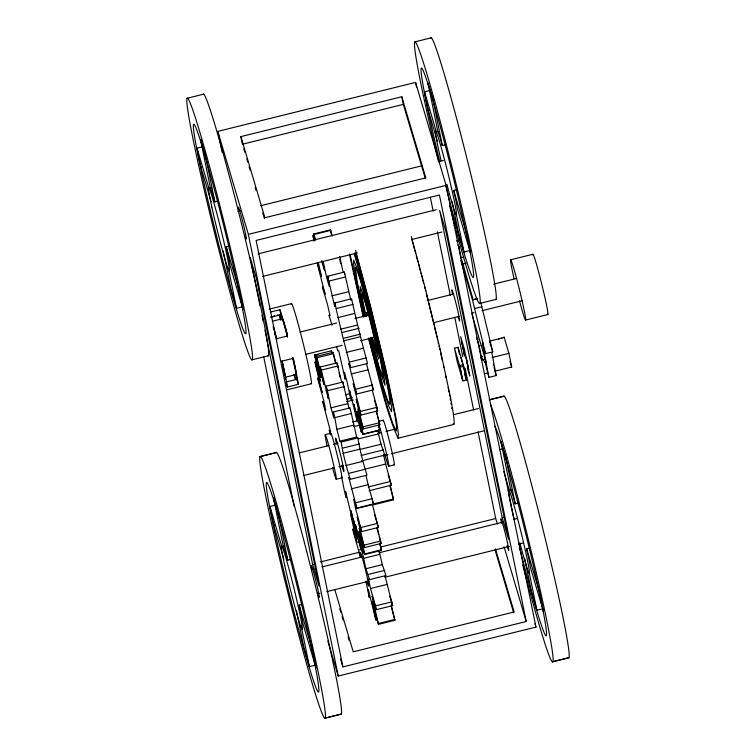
<?xml version="1.0" encoding="UTF-8"?>
<svg xmlns="http://www.w3.org/2000/svg" width="756" height="756" viewBox="0 0 756 756"><rect width="100%" height="100%" fill="white"/><g stroke="black" fill="none" stroke-linecap="round" stroke-linejoin="round"><path stroke-width="1.13" d="M391.221 604.791L394.849 620.298L378.454 624.352L372.075 596.068L376.261 609.686L392.657 605.632L385.059 576.091M372.406 505.093L393.592 499.848L390.247 485.465M366.443 363.598L373.407 389.86L356.671 393.999L348.771 363.56L350.803 367.614L367.529 363.475C361.651 341.788 356.388 320.761 351.587 298.79L334.851 302.929L334.691 306.454L327.631 276.214L344.358 272.075L350.86 300.198M350.803 367.614C344.916 345.927 339.661 324.9 334.851 302.929M330.089 434.124L329.144 430.145L330.646 431.988L322.614 401.389L325.723 410.083L323.748 400.652L318.541 381.903L317.747 377.858L322.169 392.544L315.384 364.279L315.035 361.84L320.336 381.1L314.6 355.509L314.742 354.923L331.468 350.784L332.035 352.976M331.336 351.37L331.468 350.784M379.89 543.025L381.411 550.368L364.675 554.517L359.081 528.34L364.383 547.599L381.109 543.451L377.197 527.31M378.624 424.267L379.814 430.249L363.088 434.388L357.701 409.09L363.097 428.935L379.833 424.796L376.46 410.669M477.594 298.403L472.509 299.934A62.37 2.722 76.1 0 1 474.57 308.542L485.484 353.657L492.742 351.861L481.827 306.747A62.37 2.722 76.1 0 0 480.91 302.995M187.025 98.299L203.647 94.169M414.647 41.93L431.27 37.8M222.084 152.192L217.841 131.374L415.583 82.404L446.087 185.381L535.957 627.083L338.225 676.053L327.83 640.975M217.775 201.153L214.874 201.871A43.168 1.881 76.1 0 0 210.423 188.093L200.595 139.775L201.559 139.529M445.237 144.821L442.336 145.539A43.168 1.881 76.1 0 0 437.894 131.761L428.057 83.443L429.03 83.207M240.871 136.619L401.795 96.768L425.817 177.887L264.893 217.737L240.871 136.619L242.421 144.235M211.207 201.899L200.85 166.953A107.91 4.706 76.1 0 1 197.032 148.148L201.861 146.947M437.337 141.06L428.321 110.622A107.91 4.706 76.1 0 1 424.494 91.816L429.332 90.626M243.555 143.952L403.345 104.385L425.373 178.747M200.595 139.775A107.91 4.706 76.1 0 1 205.547 156.029L206.511 155.793M428.057 83.443A107.91 4.706 76.1 0 1 433.008 99.697L433.982 99.461M200.85 166.953L201.824 166.717M428.321 110.622L429.285 110.385M210.423 188.093L211.387 187.857M437.894 131.761L438.858 131.525M237.932 211.349L240.219 210.782M260.773 205.698L421.772 165.829M438.905 161.586L443.47 160.452M217.841 131.374L248.346 234.351L446.087 185.381M226.252 246.796L239.283 290.786A107.91 4.706 76.1 0 1 243.111 309.61L230.089 265.639A43.168 1.881 76.1 0 0 226.252 246.796L229.559 245.974M453.713 190.465L466.745 234.454A107.91 4.706 76.1 0 1 470.582 253.279L457.55 209.308A43.168 1.881 76.1 0 0 453.713 190.465L457.03 189.652M314.969 239.491L313.674 233.991L330.4 229.843L332.196 235.976M313.674 233.991L314.061 234.492L330.797 230.353M258.127 253.836L436.363 209.695M454.025 225.42L455.386 225.08M262.53 276.441L357.361 252.958M412.209 239.378L441.91 232.026M456.879 240.767L459.147 240.21M456.917 241.24L459.175 240.682M323.199 261.718L326.639 277.48L328.869 276.932M457.852 245.086L458.901 246.683L461.169 246.116M328.983 281.081L345.709 276.932M223.237 251.077L230.967 289.047A107.91 4.706 76.1 0 0 236.524 308.287L242.052 306.917M452.116 201.654L458.429 232.716A107.91 4.706 76.1 0 0 463.995 251.956L469.514 250.586M473.058 299.518L462.974 264.005A62.37 2.722 76.1 0 0 461.141 257.692L463.863 257.021M269.212 309.157L291.561 303.628M331.846 295.87L348.582 291.731M462.974 264.005L466.15 263.22M270.336 312.086L279.918 309.714A41.287 1.805 76.1 0 1 287.507 335.995L276.564 338.707A41.287 1.805 76.1 0 0 273.266 326.441M271.083 316.499L271.763 316.329M273.814 315.819L274.504 315.658M277.235 314.978L277.925 314.808M270.695 317.34L280.949 314.798A34.681 1.512 76.1 0 1 287.526 337.242M510.612 259.79L532.923 254.262M272.283 321.262L282.319 318.777M336.316 308.533L353.043 304.385M337.611 317.662L354.347 313.513M300.037 332.073L336.713 322.992M355.046 318.446L368.796 315.044M427.235 300.576L453.591 294.046M493.696 284.114L516.613 278.444M340.55 329.229L357.276 325.089M477.452 298.733L472.472 299.962L460.791 260.404M342.364 332.413L359.1 328.274M251.814 359.875A134.889 5.887 76.1 0 0 209.837 167.52A134.889 5.887 76.1 0 0 197.401 159.648A134.889 5.887 76.1 0 0 251.814 359.875L268.437 355.745M479.436 303.506L496.059 299.376M343.81 338.253L360.536 334.114M343.432 340.909L360.158 336.77M474.57 308.542L481.827 306.747M305.585 354.394L342.26 345.312M360.593 340.767L374.343 337.365M433.925 322.614L459.138 316.367M471.744 313.249L474.031 312.682M482.054 310.688L522.16 300.765M314.6 355.509L317.945 354.687M314.742 354.923L320.402 376.857L321.149 377.594L316.282 356.454L333.018 352.305L336.08 363.74M316.282 356.454L316.887 357.768L333.613 353.628M346.191 352.438L362.927 348.299M316.887 357.768L323.984 384.709L320.26 367.01L336.987 362.871L341.74 382.385M285.031 377.339L296.191 374.579M349.508 362.058L366.244 357.909M320.26 367.01L321.262 370.109L337.998 365.97M525.59 320.053L547.902 314.524M285.91 382.016L296.853 379.304A34.681 1.512 76.1 0 0 292.553 357.673M476.611 337.242L477.234 339.463L478.142 339.236M287.384 386.996L298.327 384.294A41.287 1.805 76.1 0 0 293.035 358.391L282.092 361.103A41.287 1.805 76.1 0 1 287.384 386.996L286.203 383.008M454.46 348.185L458.032 347.306L463.655 366.282L466.452 379.994L462.87 380.882L457.257 361.907L454.46 348.185L460.083 367.161L462.87 380.882M286.704 389.86L311.283 383.774M351.124 374.022L367.851 369.882M489.727 341.098L504.214 337.516L508.901 353.326L511.689 367.047L494.982 371.187M498.516 338.981L501.861 338.159M491.806 352.598L496.153 375.581L488.905 377.376L483.556 349.083A62.37 2.722 76.1 0 0 482.413 343.271L483.32 343.054M488.905 377.376L485.144 362.247A62.37 2.722 76.1 0 1 484.653 361.888L481.307 356.785L479.068 345.775L479.975 345.549M321.262 370.109L328.359 398.677L326.129 386.155L342.865 382.016L349.149 408.826M483.556 349.083L484.917 348.752M326.006 390.909L328.236 390.351M393.611 498.932L356.804 508.051L348.771 477.452L350.264 479.295L367 475.146C363.163 462.889 359.884 450.567 357.9 437.904L356.634 437.015L350.066 407.871L333.339 412.011L333.85 418.125L330.996 407.824L327.452 390.729L344.178 386.59M481.307 356.785L482.668 356.454M355.641 389.217L372.377 385.069M484.388 359.402L481.591 360.092L480.589 356.7M492.184 357.465L508.901 353.326M345.662 394.774L350.132 393.668M460.083 367.161L463.655 366.282M484.653 361.888L485.56 361.67M485.144 362.247L486.505 361.916M346.9 399.102L352.476 397.722M346.569 401.672L353.26 400.019M330.996 407.824L347.722 403.676M484.388 373.804L487.176 373.114M357.777 411.557L360.007 410.999M350.264 479.295C346.428 467.038 343.148 454.706 341.164 442.052L339.907 441.154L336.845 429.332L334.832 417.614L351.568 413.466M376.951 407.333L377.622 410.924L360.895 415.063L360.225 411.481L376.951 407.333L372.217 390.077M352.561 421.999L359.251 420.336M336.845 429.332L353.572 425.184M353.817 426.62L360.508 424.966M378.803 421.357L383.264 420.251M363.097 428.935L362.842 426.875L379.569 422.727M260.47 456.482L276.564 452.494M489.16 399.848L504.186 396.125M259.941 456.624L276.034 452.636A134.889 5.887 76.1 0 1 314.373 581.808A134.889 5.887 76.1 0 1 340.824 714.212L324.73 718.2A134.889 5.887 76.1 0 1 270.317 517.973A134.889 5.887 76.1 0 1 282.753 525.845A134.889 5.887 76.1 0 1 324.73 718.2M489.708 399.726L503.657 396.267A134.889 5.887 76.1 0 1 541.995 525.439A134.889 5.887 76.1 0 1 568.446 657.852L552.352 661.831M363.267 434.02L379.994 429.88M339.907 441.154L356.634 437.015M341.164 442.052L357.9 437.904M299.178 452.92L328.851 445.567M333.424 444.433L337.989 443.309M377.943 433.415L381.364 432.564M385.929 431.43L393.923 429.455M453.288 414.751L478.397 408.533M358.363 438.877L378.435 433.906L377.858 430.703M342.695 448.128L359.431 443.989M368.427 338.14C377.849 371.48 384.039 406.567 398.034 438.225L453.931 424.399L454.299 423.379L453.562 414.827L450.831 398.998L440.19 349.47L425.562 289.454L411.321 236.524M342.969 453.326L359.695 449.177M359.875 449.47L381.071 444.226L384.738 455.103L361.311 460.905M361.179 455.433L383.481 449.914M303.515 475.524L334.341 467.888M338.905 466.754L343.47 465.63M383.424 455.736L387.989 454.602M391.419 453.751L483.878 430.854M345.946 465.516L362.682 461.377M365.611 468.994L385.683 464.023L391.41 485.182L369.098 490.71M348.856 473.322L365.583 469.183M388.65 466.272L394.235 464.893M290.682 559.478L287.781 560.196A43.168 1.881 76.1 0 0 283.339 546.418L273.502 498.1L274.475 497.854M518.153 503.146L515.252 503.865A43.168 1.881 76.1 0 0 510.801 490.086L500.973 441.769L501.937 441.532M283.784 559.1L273.766 525.278A107.91 4.706 76.1 0 1 269.939 506.473L275.742 505.036M499.338 449.669L503.203 448.705M351.379 488.82L368.106 484.681L373.53 503.902L372.368 500.642M368.333 486.94L390.644 481.411M273.502 498.1A107.91 4.706 76.1 0 1 278.454 514.354L279.427 514.118M500.973 441.769A107.91 4.706 76.1 0 1 505.925 458.023L506.889 457.786M355.641 502.778L372.377 498.639M273.766 525.278L274.73 525.042M361.661 531.581L355.66 508.788L372.396 504.649L378.397 527.442L361.661 531.581L357.248 516.887L364.383 547.599M283.339 546.418L284.303 546.182M510.801 490.086L511.774 489.85M360.877 527.527L377.603 523.388M359.289 531.402L361.519 530.854M364.033 545.152L380.769 541.012M379.115 551.143L382.328 564.666L385.985 575.552L369.589 579.606L365.932 568.729L359.733 540.975L360.782 549.158L353.732 520.657L352.948 518.361L357.059 537.289L350.604 514.307L356.983 542.591L352.797 528.973L353.553 532.744L358.514 550.132L360.697 549.593M320.402 561.944L359.355 552.296M381.128 546.9L495.709 518.531L497.382 524.182M264.978 330.23L312.682 564.666L314.751 564.156M502.22 517.728L508.571 539.17L446.059 231.979L439.709 210.537L502.22 517.728L504.271 517.227M364.808 553.931L381.544 549.782M311.595 569.485L313.882 568.928M321.876 566.943L362.965 556.766M378.954 552.806L503.383 521.999M513.655 519.457L517.076 518.607M363.296 558.41L379.692 554.346M365.932 568.729L382.328 564.666M368.342 574.418L384.738 570.364M317.596 593.904L319.882 593.337M326.724 591.636L368.966 581.184M384.946 577.225L509.374 546.408M518.512 544.15L523.076 543.016M299.159 605.121L312.19 649.111A107.91 4.706 76.1 0 1 316.027 667.935L302.995 623.965A43.168 1.881 76.1 0 0 299.159 605.121L302.476 604.299M526.63 548.79L539.661 592.78A107.91 4.706 76.1 0 1 543.488 611.604L530.466 567.633A43.168 1.881 76.1 0 0 526.63 548.79L529.947 547.977M369.589 579.606L368.427 579.105L370.544 588.527L386.94 584.473M376.261 609.686L375.505 605.915L391.901 601.861M378.463 623.445L394.868 619.381M296.39 610.555L303.874 647.372A107.91 4.706 76.1 0 0 309.44 666.612L316.065 664.968M524.787 558.826L531.345 591.041A107.91 4.706 76.1 0 0 536.902 610.281L543.536 608.637M342.884 666.905L526.214 621.498L439.434 195.029L256.104 240.427L342.884 666.905L340.531 658.977M325.26 718.058L341.353 714.07M552.882 661.689L568.975 657.701M325.25 434.624L330.826 433.245M336.212 479.257L341.797 477.877M398.034 438.225L398.421 433.793L396.541 420.875L386.496 372.368L371.224 308.883L355.547 250.33M453.808 424.409L453.156 423.785M332.007 325.203L328.898 315.12L330.107 315.828L327.528 304.715L322.387 286.94L325.184 294.254L318.144 267.18L317.284 262.946L321.404 276.214L318.304 262.436M460.81 357.446L461.396 359.27M356.804 508.051L353.695 499.357L355.66 508.788M371.659 384.653L373.407 389.86M356.671 393.999L353.175 383.594L360.225 411.481M354.337 254.12L365.545 293.205L378.454 344.698L387.677 386.987L389.794 399.744L389.822 404.469L387.488 400.075L382.716 385.333L369.977 338.083M367.87 315.658L366.594 312.417L367.01 316.027M388.178 474.711L391.41 485.182M389.756 596.2L392.657 605.632M354.592 253.043L366.745 296.409L380.608 352.409L389.727 395.01L391.702 407.475L391.542 411.736L388.839 406.293L383.868 390.871L369.826 338.839M504.214 337.516L503.987 336.902L504.091 337.611M374.655 515.006L378.397 527.442M510.017 361.396L511.689 367.047M424.494 91.816L436.184 131.289M489.85 342.128L489.661 341.476A62.37 2.722 76.1 0 1 489.822 342.251M490.238 343.422L490.814 345.369M491.003 346.021L491.58 347.968M491.778 348.62L492.742 351.861M482.413 343.271L485.484 353.657M472.084 314.732L485.825 361.113M503.751 471.574L509.1 489.614M467.312 367.473L469.854 376.034L464.449 349.461L460.64 336.628L464.638 356.265M464.685 374.031L466.452 379.994M534.955 623.691L535.957 627.083M504.091 546.815L526.214 621.498M495.463 548.884L514.146 611.973L353.222 651.823L334.87 589.86M495.01 549.735L513.693 612.832M243.753 148.743L244.755 152.126M246.758 158.883L247.76 162.266M249.093 166.774L250.094 170.147M255.103 187.053L256.104 190.427M262.776 212.965L264.449 218.597M296.853 379.304L298.327 384.294M339.756 608.741L340.758 612.124M342.09 616.631L343.092 620.005M348.1 636.911L349.102 640.294M197.032 148.148L209.053 188.754M312.682 564.666L319.032 586.108L256.52 278.907L250.17 257.475L260.045 305.972M269.939 506.473L281.629 545.945M374.636 400.746L377.622 410.924M360.895 415.063L356.246 399.234L362.842 426.875M326.639 277.48L329.144 286.137L327.631 276.214M326.129 386.155L327.452 390.729M411.67 239.274L411.963 240.304M355.896 253.08L370.534 307.512L384.965 367.227L394.623 413.494L396.541 426.167L396.352 430.967L392.94 424.21L386.533 404.271L369.004 339.113M412.266 241.353L412.87 243.479M370.544 588.527L375.505 605.915M413.173 244.566L413.485 245.653M413.787 246.758L414.42 248.989M461.529 359.724L462.114 361.916M414.732 250.123L415.044 251.257M415.365 252.4L415.687 253.543M376.743 527.593L378.614 534.388M379.238 536.656L381.109 543.451M416.32 255.868L416.641 257.049M416.962 258.231L417.293 259.421M376.233 411.566L377.131 414.874M377.726 417.076L379.833 424.796M417.614 260.622L417.945 261.822M418.597 264.25L418.928 265.479M419.259 266.707L419.589 267.945M333.339 412.011L334.832 417.614M419.92 269.193L420.251 270.44M420.922 272.954L421.253 274.22M421.593 275.496L421.924 276.772M314.109 239.973L312.927 235.503L314.099 241.221M422.264 278.047L422.595 279.333M389.746 485.116L393.592 499.848M391.296 606.69L394.849 620.298M378.454 624.352L371.99 601.37L376.11 620.298L375.326 618.002L368.276 589.5L369.325 597.684L365.951 581.317M422.935 280.627L423.606 283.216M372.321 337.639L376.724 351.72L375.127 341.721L370.109 320.459L364.883 301.398L361.982 293.763L362.578 299.886L366.084 316.764M341.457 475.807L344.575 491.825L346.078 497.429L345.568 491.315L353.279 523.284L351.058 510.763L358.146 539.33L359.157 542.43L355.433 524.73L362.53 551.663L363.135 552.986L358.268 531.846L359.015 532.583L364.675 554.517M424.617 287.129L424.957 288.442M379.994 544.887L381.411 550.368M425.297 289.756L425.637 291.069M371.895 337.318L378.501 358.977L376.715 347.184L370.553 320.875L363.853 296.248L360.168 286.515L361.037 294.623L365.611 316.273M378.397 424.721L379.814 430.249M363.088 434.388L357.418 412.285L356.634 411.273L361.453 432.3L360.858 430.929L353.846 404.139L357.579 421.857L356.605 418.871L349.659 390.786L351.011 398.27M426.308 293.706L428.094 300.765M378.435 433.906L381.071 444.226M371.149 337.856L379.077 367.029L383.245 378.028L380.608 360.366L371.092 319.467L360.81 281.629L357.229 270.724L355.433 267.35L357.106 281.393L364.713 316.433M336.713 346.928L337.686 350.784L338.688 350.614L345.142 379.2L344.452 372.406L347.155 382.13L350.718 399.291M462.275 362.53L462.88 365.035M428.312 301.653L428.756 303.43M370.761 337.649L380.032 371.905L384.993 385.286L383.764 373.87M493.337 364.241L493.573 365.186M494.037 367.076L494.509 368.966M494.745 369.911L496.153 375.581M428.983 304.318L429.644 306.983M314.061 234.492L315.469 240.124M429.871 307.872L430.315 309.648M430.533 310.546L430.977 312.322M431.194 313.201L433.349 322.028M433.557 322.906L433.982 324.655M434.407 326.412L434.823 328.161M435.031 329.03L436.373 334.662M363.334 317.293L349.452 254.148M363.343 315.904L350.113 254.602M330.4 229.843L331.704 235.343M436.675 335.947L436.977 337.223M437.28 338.499L437.582 339.775M364.43 316.651L355.632 276.469L353.647 264.581L353.628 260.102L358.098 271.035L366.66 301.03L376.394 339.85L383.604 372.991M321.65 260.688L324.4 270.09L322.651 261.264M463.315 349.3L463.23 348.932A26.063 1.134 76.1 0 1 462.88 347.458L461.68 342.194M438.168 342.307L438.461 343.564M463.352 349.452L463.806 351.795A26.063 1.134 76.1 0 0 463.882 352.343L464.241 354.781M439.047 346.059L439.33 347.306M439.614 348.535L439.897 349.763M333.018 352.305L335.579 363.438M440.455 352.201L441.627 357.38M366.027 475.581L368.106 484.681M463.022 365.62L463.352 367.142M441.806 358.164L442.326 360.499M383.566 454.602L385.683 464.023M358.514 550.132L360.158 557.455M443.347 365.082L443.838 367.321M339.68 256.454L343.13 272.217M445.681 375.902L446.116 377.943M336.987 362.871L337.923 367.293M339.085 372.821L340.02 377.244M433.008 99.697L442.336 145.539M456.066 212.994L463.995 251.956M505.925 458.023L515.252 503.865M529.209 572.462L536.902 610.281M458.901 246.683L461.141 257.692M415.583 82.404L416.518 87.034M430.334 197.231L433.15 211.094M437.384 231.903L450.321 295.464M454.791 317.425L462.785 356.719M465.138 368.276L473.606 409.884M478.066 431.846L495.709 518.531M465.97 378.369L463.173 364.657L459.601 365.535L462.388 379.257M458.032 347.306L459.431 354.158M401.795 96.768L403.345 104.385M279.918 309.714L280.949 314.798M248.346 234.351L338.225 676.053M261.926 315.214L263.097 320.988M263.721 356.851L294.075 506.01M205.547 156.029L214.874 201.871M228.369 268.172L236.524 308.287M278.454 514.354L287.781 560.196M301.039 625.354L309.44 666.612M448.091 387.554L448.27 388.442M339.822 259.327L340.691 263.74M448.61 390.2L448.941 391.91M449.423 394.377L449.716 395.964M450.132 398.232L450.519 400.396M342.865 382.016L343.876 387.705M450.982 403.08L451.19 404.337M344.358 272.075L344.698 274.277M451.729 407.786L451.871 408.816M273.474 327.49A28.756 1.257 76.1 0 1 276.809 339.321M282.045 360.612A28.756 1.257 76.1 0 1 285.04 375.779M293.205 357.853A28.756 1.257 76.1 0 1 295.813 374.154M282.243 319.533A28.756 1.257 76.1 0 1 287.497 334.842M291.344 304.271A41.287 1.805 76.1 0 1 302.976 342.487A41.287 1.805 76.1 0 1 311.037 383.49M295.36 379.399A41.287 1.805 76.1 0 1 293.895 374.522M280.211 319.108A41.287 1.805 76.1 0 1 279.323 314.553M296.229 379.833A34.681 1.512 76.1 0 1 294.415 374.73M280.892 320.327A34.681 1.512 76.1 0 1 280.032 314.921M273.218 327.631A34.681 1.512 76.1 0 1 273.757 329.503M274.863 333.509A34.681 1.512 76.1 0 1 276.006 337.771M282.583 364.638A34.681 1.512 76.1 0 1 284.899 375.666M285.399 378.387A34.681 1.512 76.1 0 1 285.579 379.521M514.052 278.756A31.053 1.351 76.1 0 1 513.031 265.97A31.053 1.351 76.1 0 1 524.9 314.014A31.053 1.351 76.1 0 1 519.504 300.841M532.838 255.084A31.053 1.351 76.1 0 1 541.589 283.509A31.053 1.351 76.1 0 1 547.495 314.071M490.304 403.959A134.889 5.887 76.1 0 1 528.737 540.994A134.889 5.887 76.1 0 1 553.005 661.349A134.889 5.887 76.1 0 1 522.727 564.808M494.518 426.28A107.91 4.706 76.1 0 1 524.333 528.019A107.91 4.706 76.1 0 1 546.446 635.286A107.91 4.706 76.1 0 1 519.4 547.051M513.9 518.616A43.168 1.881 76.1 0 1 511.708 497.599A43.168 1.881 76.1 0 1 528.501 565.743A43.168 1.881 76.1 0 1 519.854 542.77M361.037 557.389A17.256 0.756 76.1 0 1 362.181 557.578A17.256 0.756 76.1 0 1 368.021 581.269A17.256 0.756 76.1 0 1 366.877 581.08M378.898 424.579A23.001 1.002 76.1 0 1 387.866 460.035A23.001 1.002 76.1 0 1 384.823 454.328M379.531 432.857A23.001 1.002 76.1 0 1 378.822 429.569M383.16 421.101A23.001 1.002 76.1 0 1 389.378 440.956A23.001 1.002 76.1 0 1 394.084 464.704M327.093 445.842A23.001 1.002 76.1 0 1 327.216 440.001A23.001 1.002 76.1 0 1 335.692 474.409A23.001 1.002 76.1 0 1 332.385 467.321M330.807 434.832A23.001 1.002 76.1 0 1 336.93 453.912A23.001 1.002 76.1 0 1 341.438 477.282M203.118 94.311A134.889 5.887 76.1 0 1 241.457 223.483A134.889 5.887 76.1 0 1 267.907 355.887M430.74 37.942A134.889 5.887 76.1 0 1 469.079 167.114A134.889 5.887 76.1 0 1 495.53 299.518M438.556 161.689A134.889 5.887 76.1 0 1 421.716 57.447A134.889 5.887 76.1 0 1 476.526 275.779A134.889 5.887 76.1 0 1 449.518 205.33M439.784 161.699A107.91 4.706 76.1 0 1 427.82 83.491A107.91 4.706 76.1 0 1 471.716 260.829A107.91 4.706 76.1 0 1 445.653 185.409M440.984 160.291A43.168 1.881 76.1 0 1 438.792 139.274A43.168 1.881 76.1 0 1 455.584 207.418A43.168 1.881 76.1 0 1 446.938 184.445M311.774 569.202A16.358 0.709 76.1 0 1 313.267 571.13A16.358 0.709 76.1 0 1 318.663 593.186A16.358 0.709 76.1 0 1 317.511 592.657M501.512 523.275A16.358 0.709 76.1 0 1 502.589 523.454A16.358 0.709 76.1 0 1 508.136 545.908A16.358 0.709 76.1 0 1 507.049 545.728M452.579 294.632A16.103 0.699 76.1 0 1 453.439 293.99A16.103 0.699 76.1 0 1 458.93 316.084A16.103 0.699 76.1 0 1 458.07 316.726M238.943 211.311A16.358 0.709 76.1 0 1 240.219 212.323A16.358 0.709 76.1 0 1 245.672 234.436A16.358 0.709 76.1 0 1 244.727 234.747M336.448 443.923A17.256 0.756 76.1 0 1 337.252 442.619A17.256 0.756 76.1 0 1 343.281 467.038A17.256 0.756 76.1 0 1 341.712 465.271M479.068 345.775A62.37 2.722 76.1 0 1 477.234 339.463M490.266 344.5A62.37 2.722 76.1 0 1 490.408 345.218M467.066 362.719L466.565 360.225A26.063 1.134 76.1 0 0 466.499 359.667L466.14 357.238L468.701 369.826L467.491 364.562A26.063 1.134 76.1 0 0 467.151 363.088L467.066 362.719M274.768 531.846A107.91 4.706 76.1 0 0 318.304 692.023A107.91 4.706 76.1 0 0 284.719 538.14A107.91 4.706 76.1 0 0 274.768 531.846M284.71 565.327A43.168 1.881 76.1 0 0 302.126 629.398A43.168 1.881 76.1 0 0 288.688 567.85A43.168 1.881 76.1 0 0 284.71 565.327M201.861 173.521A107.91 4.706 76.1 0 0 245.388 333.698A107.91 4.706 76.1 0 0 211.812 179.815A107.91 4.706 76.1 0 0 201.861 173.521M211.803 207.002A43.168 1.881 76.1 0 0 229.21 271.073A43.168 1.881 76.1 0 0 215.781 209.525A43.168 1.881 76.1 0 0 211.803 207.002"/></g></svg>
